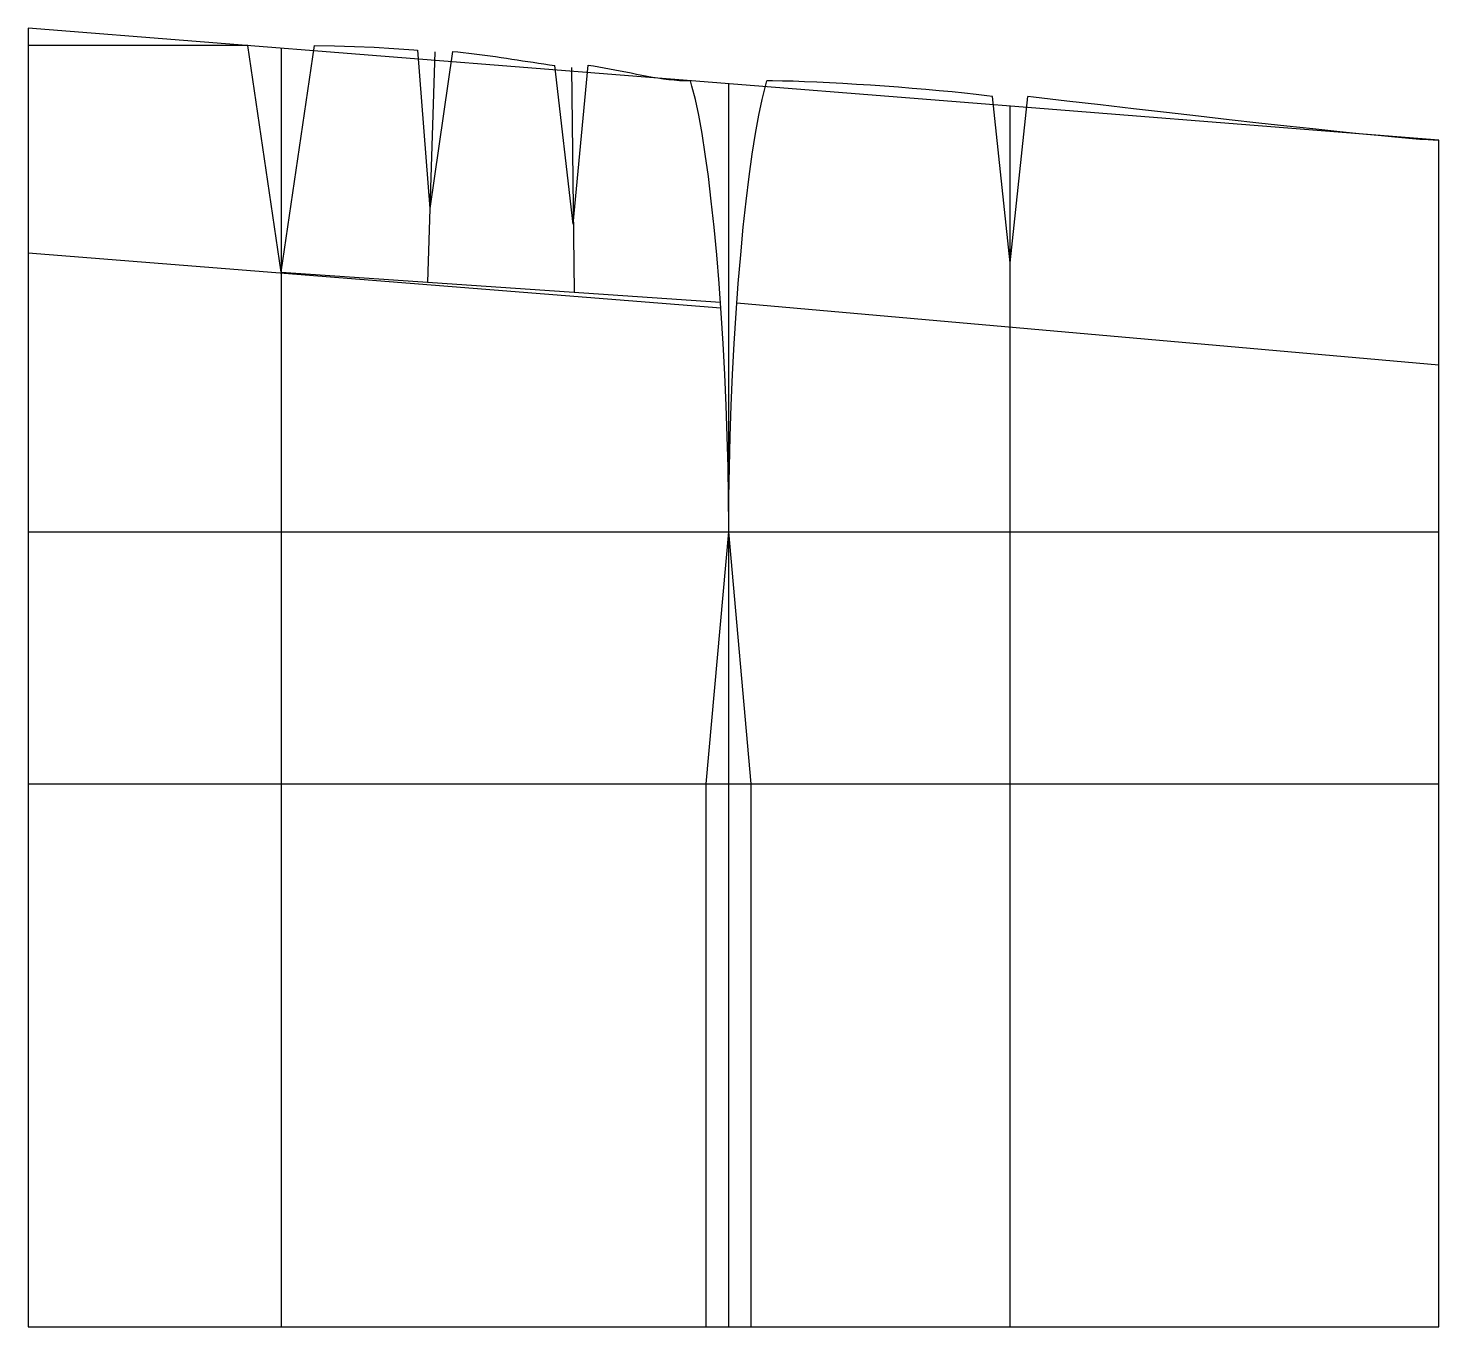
# Model space of a CAD drawing. Extents: x 0 to 630, y -580 to 0.
import ezdxf

# ---------------------------------------------------------------- set-up
doc = ezdxf.new("R2010")
doc.units = 0

msp = doc.modelspace()

# ---------------------------------------------------------------- linework, layer by layer
for p, q in [((630, -50), (0, 0)), ((0, 0), (0, -580)), ((98.025078, -7.779768), (0, -7.779768)), ((112.978058, -108.966515), (98.025078, -7.779768)), ((112.978058, -108.966515), (127.931038, -7.779768)), ((112.978058, -8.966513), (112.978058, -580)), ((173.824875, -9.856566), (179.430313, -80.505951)), ((181.652115, -10.541208), (178.384064, -113.4524)), ((189.507034, -10.354569), (179.430313, -80.505951)), ((243.431763, -87.565674), (235.163879, -16.640873)), ((242.606033, -17.570545), (243.79007, -117.938278)), ((243.431793, -87.565674), (250.0242, -16.465567)), ((312.863892, -580), (312.863892, -24.830467)), ((438.575928, -104.807617), (430.699829, -30.440918)), ((438.575928, -104.807617), (446.452026, -30.440918)), ((438.575928, -580), (438.575928, -34.807617)), ((630, -580), (630, -50)), ((0, -100.399414), (309.380371, -124.9534)), ((112.978058, -108.966515), (309.196106, -122.424164)), ((630, -150.475098), (316.506836, -122.76062)), ((0, -225), (630, -225)), ((302.86377, -337.5), (312.863892, -225)), ((322.86377, -337.5), (312.863892, -225)), ((0, -337.5), (630, -337.5)), ((302.863892, -580), (302.86377, -337.5)), ((322.863892, -580), (322.86377, -337.5)), ((0, -580), (630, -580))]:
    msp.add_line(p, q)
for points in [[(127.931038, -7.779768), (136.799362, -7.865888), (145.65976, -8.117177), (154.512955, -8.519), (163.359711, -9.056715), (172.200699, -9.715685), (173.82489, -9.85641)], [(189.507034, -10.354569), (191.922318, -10.57579), (194.334946, -10.820727), (196.745148, -11.087351), (199.153137, -11.373625), (201.559143, -11.67751), (203.963409, -11.996974), (206.366165, -12.329977), (208.767624, -12.674484), (211.16803, -13.028459), (213.567581, -13.389864), (215.966553, -13.756663), (218.365112, -14.126821), (220.763565, -14.498299), (223.162079, -14.869061), (225.560913, -15.237074), (227.960266, -15.600296), (230.360413, -15.956694), (232.761536, -16.30423), (235.163879, -16.640873)], [(250.0242, -16.465567), (252.435638, -16.817841), (254.843521, -17.20822), (257.248383, -17.630318), (259.650818, -18.077736), (262.051331, -18.544065), (264.450562, -19.022909), (266.84903, -19.50787), (269.247284, -19.992538), (271.645874, -20.47052), (274.04538, -20.935411), (276.446381, -21.380812), (278.849457, -21.800318), (281.255066, -22.187531), (283.663849, -22.536049), (286.076355, -22.83947), (288.493134, -23.091393), (290.914764, -23.285416), (293.341827, -23.41514), (295.77478, -23.474188)], [(312.863892, -225), (312.863892, -222.499969), (312.793884, -209.466888), (312.584503, -196.049713), (312.237488, -182.362915), (311.755829, -168.523315), (311.143616, -154.648911), (310.406097, -140.858093), (309.54953, -127.268547), (308.581268, -113.996239), (307.509521, -101.154327), (306.343475, -88.852402), (305.093079, -77.195473), (303.768951, -66.282959), (302.382446, -56.207893), (300.945343, -47.056313), (299.469971, -38.906322), (297.968842, -31.827393), (296.454803, -25.879944), (295.77478, -23.474188)], [(312.863892, -225), (312.863892, -222.499969), (312.933899, -209.466888), (313.14328, -196.049713), (313.490295, -182.362915), (313.971954, -168.523315), (314.584167, -154.648911), (315.321686, -140.858093), (316.178253, -127.268547), (317.146515, -113.996239), (318.218262, -101.154327), (319.384308, -88.852402), (320.634705, -77.195473), (321.958832, -66.282959), (323.345337, -56.207893), (324.78244, -47.056313), (326.257812, -38.906322), (327.758942, -31.827393), (329.27298, -25.879944), (329.953003, -23.474188)], [(430.699829, -30.440918), (428.217468, -30.144367), (423.364075, -29.585052), (418.165985, -29.025366), (412.667511, -28.470079), (406.915619, -27.923939), (400.959381, -27.391594), (394.849579, -26.877594), (388.638336, -26.386318), (382.378632, -25.921963), (376.123962, -25.488487), (369.927551, -25.089588), (363.842377, -24.728672), (357.920349, -24.408819), (352.211914, -24.132753), (346.765839, -23.90283), (341.628601, -23.721018), (336.843964, -23.588863), (332.452789, -23.507492), (329.953003, -23.474188)], [(630, -50), (627.5, -50), (625.213623, -49.917828), (621.571167, -49.672016), (616.603699, -49.264664), (610.353455, -48.699245), (602.873901, -47.980579), (594.228699, -47.114799), (584.49176, -46.109299), (573.746155, -44.972649), (562.083374, -43.71455), (549.603149, -42.345734), (536.411865, -40.877884), (522.62207, -39.323521), (508.351257, -37.695892), (493.721405, -36.008904), (478.85733, -34.276943), (463.885742, -32.514786), (448.934387, -30.737469), (446.452026, -30.440918)]]:
    msp.add_lwpolyline(points)

doc.saveas('drawing.dxf')
